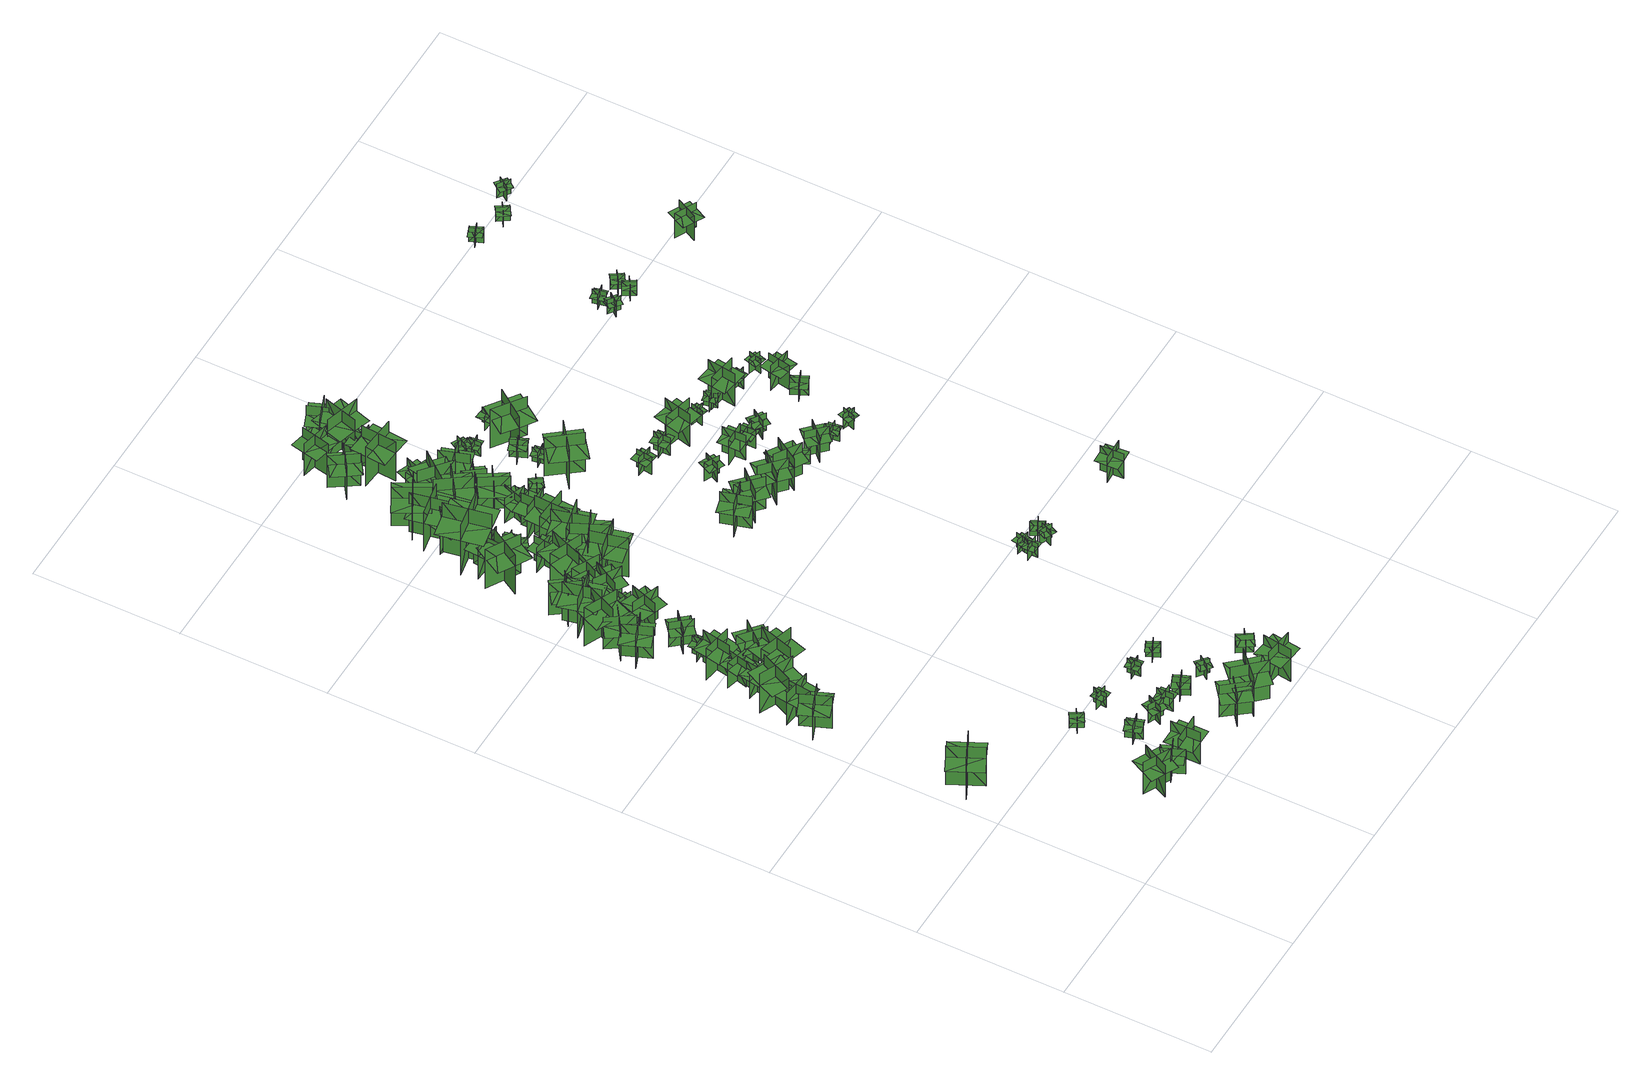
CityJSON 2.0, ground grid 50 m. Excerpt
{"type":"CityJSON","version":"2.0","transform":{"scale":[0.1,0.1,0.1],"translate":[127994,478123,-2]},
"CityObjects":{
"tree1":{"type":"SolitaryVegetationObject","geometry":[{"type":"MultiSurface","lod":"1","boundaries":[[[0,1,2]],[[0,2,3]],[[4,5,6]],[[4,6,7]],[[8,9,10]],[[8,10,11]],[[8,11,12]],[[8,12,13]]]}]},
"tree2":{"type":"SolitaryVegetationObject","geometry":[{"type":"MultiSurface","lod":"1","boundaries":[[[14,15,16]],[[14,16,17]],[[18,19,20]],[[18,20,21]],[[22,23,24]],[[22,24,25]],[[22,25,26]],[[22,26,27]]]}]},
"tree3":{"type":"SolitaryVegetationObject","geometry":[{"type":"MultiSurface","lod":"1","boundaries":[[[28,29,30]],[[28,30,31]],[[32,33,34]],[[32,34,35]],[[36,37,38]],[[36,38,39]],[[36,39,40]],[[36,40,41]]]}]},
"tree4":{"type":"SolitaryVegetationObject","geometry":[{"type":"MultiSurface","lod":"1","boundaries":[[[42,43,44]],[[42,44,45]],[[46,47,48]],[[46,48,49]],[[50,51,52]],[[50,52,53]],[[50,53,54]],[[50,54,55]]]}]},
"tree5":{"type":"SolitaryVegetationObject","geometry":[{"type":"MultiSurface","lod":"1","boundaries":[[[56,57,58]],[[56,58,59]],[[60,61,62]],[[60,62,63]],[[64,65,66]],[[64,66,67]],[[64,67,68]],[[64,68,69]]]}]},
"tree6":{"type":"SolitaryVegetationObject","geometry":[{"type":"MultiSurface","lod":"1","boundaries":[[[70,71,72]],[[70,72,73]],[[74,75,76]],[[74,76,77]],[[78,79,80]],[[78,80,81]],[[78,81,82]],[[78,82,83]]]}]},
"tree7":{"type":"SolitaryVegetationObject","geometry":[{"type":"MultiSurface","lod":"1","boundaries":[[[84,85,86]],[[84,86,87]],[[88,89,90]],[[88,90,91]],[[92,93,94]],[[92,94,95]],[[92,95,96]],[[92,96,97]]]}]},
"tree8":{"type":"SolitaryVegetationObject","geometry":[{"type":"MultiSurface","lod":"1","boundaries":[[[98,99,100]],[[98,100,101]],[[102,103,104]],[[102,104,105]],[[106,107,108]],[[106,108,109]],[[106,109,110]],[[106,110,111]]]}]},
"tree9":{"type":"SolitaryVegetationObject","geometry":[{"type":"MultiSurface","lod":"1","boundaries":[[[112,113,114]],[[112,114,115]],[[116,117,118]],[[116,118,119]],[[120,121,122]],[[120,122,123]],[[120,123,124]],[[120,124,125]]]}]},
"tree10":{"type":"SolitaryVegetationObject","geometry":[{"type":"MultiSurface","lod":"1","boundaries":[[[126,127,128]],[[126,128,129]],[[130,131,132]],[[130,132,133]],[[134,135,136]],[[134,136,137]],[[134,137,138]],[[134,138,139]]]}]},
"tree11":{"type":"SolitaryVegetationObject","geometry":[{"type":"MultiSurface","lod":"1","boundaries":[[[140,141,142]],[[140,142,143]],[[144,145,146]],[[144,146,147]],[[148,149,150]],[[148,150,151]],[[148,151,152]],[[148,152,153]]]}]},
"tree12":{"type":"SolitaryVegetationObject","geometry":[{"type":"MultiSurface","lod":"1","boundaries":[[[154,155,156]],[[154,156,157]],[[158,159,160]],[[158,160,161]],[[162,163,164]],[[162,164,165]],[[162,165,166]],[[162,166,167]]]}]},
"tree13":{"type":"SolitaryVegetationObject","geometry":[{"type":"MultiSurface","lod":"1","boundaries":[[[168,169,170]],[[168,170,171]],[[172,173,174]],[[172,174,175]],[[176,177,178]],[[176,178,179]],[[176,179,180]],[[176,180,181]]]}]},
"tree14":{"type":"SolitaryVegetationObject","geometry":[{"type":"MultiSurface","lod":"1","boundaries":[[[182,183,184]],[[182,184,185]],[[186,187,188]],[[186,188,189]],[[190,191,192]],[[190,192,193]],[[190,193,194]],[[190,194,195]]]}]},
"tree15":{"type":"SolitaryVegetationObject","geometry":[{"type":"MultiSurface","lod":"1","boundaries":[[[196,197,198]],[[196,198,199]],[[200,201,202]],[[200,202,203]],[[204,205,206]],[[204,206,207]],[[204,207,208]],[[204,208,209]]]}]},
"tree16":{"type":"SolitaryVegetationObject","geometry":[{"type":"MultiSurface","lod":"1","boundaries":[[[210,211,212]],[[210,212,213]],[[214,215,216]],[[214,216,217]],[[218,219,220]],[[218,220,221]],[[218,221,222]],[[218,222,223]]]}]},
"tree17":{"type":"SolitaryVegetationObject","geometry":[{"type":"MultiSurface","lod":"1","boundaries":[[[224,225,226]],[[224,226,227]],[[228,229,230]],[[228,230,231]],[[232,233,234]],[[232,234,235]],[[232,235,236]],[[232,236,237]]]}]},
"tree18":{"type":"SolitaryVegetationObject","geometry":[{"type":"MultiSurface","lod":"1","boundaries":[[[238,239,240]],[[238,240,241]],[[242,243,244]],[[242,244,245]],[[246,247,248]],[[246,248,249]],[[246,249,250]],[[246,250,251]]]}]},
"tree19":{"type":"SolitaryVegetationObject","geometry":[{"type":"MultiSurface","lod":"1","boundaries":[[[252,253,254]],[[252,254,255]],[[256,257,258]],[[256,258,259]],[[260,261,262]],[[260,262,263]],[[260,263,264]],[[260,264,265]]]}]},
"tree20":{"type":"SolitaryVegetationObject","geometry":[{"type":"MultiSurface","lod":"1","boundaries":[[[266,267,268]],[[266,268,269]],[[270,271,272]],[[270,272,273]],[[274,275,276]],[[274,276,277]],[[274,277,278]],[[274,278,279]]]}]},
"tree21":{"type":"SolitaryVegetationObject","geometry":[{"type":"MultiSurface","lod":"1","boundaries":[[[280,281,282]],[[280,282,283]],[[284,285,286]],[[284,286,287]],[[288,289,290]],[[288,290,291]],[[288,291,292]],[[288,292,293]]]}]},
"tree22":{"type":"SolitaryVegetationObject","geometry":[{"type":"MultiSurface","lod":"1","boundaries":[[[294,295,296]],[[294,296,297]],[[298,299,300]],[[298,300,301]],[[302,303,304]],[[302,304,305]],[[302,305,306]],[[302,306,307]]]}]},
"tree23":{"type":"SolitaryVegetationObject","geometry":[{"type":"MultiSurface","lod":"1","boundaries":[[[308,309,310]],[[308,310,311]],[[312,313,314]],[[312,314,315]],[[316,317,318]],[[316,318,319]],[[316,319,320]],[[316,320,321]]]}]},
"tree24":{"type":"SolitaryVegetationObject","geometry":[{"type":"MultiSurface","lod":"1","boundaries":[[[322,323,324]],[[322,324,325]],[[326,327,328]],[[326,328,329]],[[330,331,332]],[[330,332,333]],[[330,333,334]],[[330,334,335]]]}]},
"tree25":{"type":"SolitaryVegetationObject","geometry":[{"type":"MultiSurface","lod":"1","boundaries":[[[336,337,338]],[[336,338,339]],[[340,341,342]],[[340,342,343]],[[344,345,346]],[[344,346,347]],[[344,347,348]],[[344,348,349]]]}]},
"tree26":{"type":"SolitaryVegetationObject","geometry":[{"type":"MultiSurface","lod":"1","boundaries":[[[350,351,352]],[[350,352,353]],[[354,355,356]],[[354,356,357]],[[358,359,360]],[[358,360,361]],[[358,361,362]],[[358,362,363]]]}]},
"tree27":{"type":"SolitaryVegetationObject","geometry":[{"type":"MultiSurface","lod":"1","boundaries":[[[364,365,366]],[[364,366,367]],[[368,369,370]],[[368,370,371]],[[372,373,374]],[[372,374,375]],[[372,375,376]],[[372,376,377]]]}]},
"tree28":{"type":"SolitaryVegetationObject","geometry":[{"type":"MultiSurface","lod":"1","boundaries":[[[378,379,380]],[[378,380,381]],[[382,383,384]],[[382,384,385]],[[386,387,388]],[[386,388,389]],[[386,389,390]],[[386,390,391]]]}]},
"tree29":{"type":"SolitaryVegetationObject","geometry":[{"type":"MultiSurface","lod":"1","boundaries":[[[392,393,394]],[[392,394,395]],[[396,397,398]],[[396,398,399]],[[400,401,402]],[[400,402,403]],[[400,403,404]],[[400,404,405]]]}]},
"tree30":{"type":"SolitaryVegetationObject","geometry":[{"type":"MultiSurface","lod":"1","boundaries":[[[406,407,408]],[[406,408,409]],[[410,411,412]],[[410,412,413]],[[414,415,416]],[[414,416,417]],[[414,417,418]],[[414,418,419]]]}]},
"tree31":{"type":"SolitaryVegetationObject","geometry":[{"type":"MultiSurface","lod":"1","boundaries":[[[420,421,422]],[[420,422,423]],[[424,425,426]],[[424,426,427]],[[428,429,430]],[[428,430,431]],[[428,431,432]],[[428,432,433]]]}]},
"tree32":{"type":"SolitaryVegetationObject","geometry":[{"type":"MultiSurface","lod":"1","boundaries":[[[434,435,436]],[[434,436,437]],[[438,439,440]],[[438,440,441]],[[442,443,444]],[[442,444,445]],[[442,445,446]],[[442,446,447]]]}]},
"tree33":{"type":"SolitaryVegetationObject","geometry":[{"type":"MultiSurface","lod":"1","boundaries":[[[448,449,450]],[[448,450,451]],[[452,453,454]],[[452,454,455]],[[456,457,458]],[[456,458,459]],[[456,459,460]],[[456,460,461]]]}]},
"tree34":{"type":"SolitaryVegetationObject","geometry":[{"type":"MultiSurface","lod":"1","boundaries":[[[462,463,464]],[[462,464,465]],[[466,467,468]],[[466,468,469]],[[470,471,472]],[[470,472,473]],[[470,473,474]],[[470,474,475]]]}]},
"tree35":{"type":"SolitaryVegetationObject","geometry":[{"type":"MultiSurface","lod":"1","boundaries":[[[476,477,478]],[[476,478,479]],[[480,481,482]],[[480,482,483]],[[484,485,486]],[[484,486,487]],[[484,487,488]],[[484,488,489]]]}]},
"tree36":{"type":"SolitaryVegetationObject","geometry":[{"type":"MultiSurface","lod":"1","boundaries":[[[490,491,492]],[[490,492,493]],[[494,495,496]],[[494,496,497]],[[498,499,500]],[[498,500,501]],[[498,501,502]],[[498,502,503]]]}]},
"tree37":{"type":"SolitaryVegetationObject","geometry":[{"type":"MultiSurface","lod":"1","boundaries":[[[504,505,506]],[[504,506,507]],[[508,509,510]],[[508,510,511]],[[512,513,514]],[[512,514,515]],[[512,515,516]],[[512,516,517]]]}]},
"tree38":{"type":"SolitaryVegetationObject","geometry":[{"type":"MultiSurface","lod":"1","boundaries":[[[518,519,520]],[[518,520,521]],[[522,523,524]],[[522,524,525]],[[526,527,528]],[[526,528,529]],[[526,529,530]],[[526,530,531]]]}]},
"tree39":{"type":"SolitaryVegetationObject","geometry":[{"type":"MultiSurface","lod":"1","boundaries":[[[532,533,534]],[[532,534,535]],[[536,537,538]],[[536,538,539]],[[540,541,542]],[[540,542,543]],[[540,543,544]],[[540,544,545]]]}]},
"tree40":{"type":"SolitaryVegetationObject","geometry":[{"type":"MultiSurface","lod":"1","boundaries":[[[546,547,548]],[[546,548,549]],[[550,551,552]],[[550,552,553]],[[554,555,556]],[[554,556,557]],[[554,557,558]],[[554,558,559]]]}]},
"tree41":{"type":"SolitaryVegetationObject","geometry":[{"type":"MultiSurface","lod":"1","boundaries":[[[560,561,562]],[[560,562,563]],[[564,565,566]],[[564,566,567]],[[568,569,570]],[[568,570,571]],[[568,571,572]],[[568,572,573]]]}]},
"tree42":{"type":"SolitaryVegetationObject","geometry":[{"type":"MultiSurface","lod":"1","boundaries":[[[574,575,576]],[[574,576,577]],[[578,579,580]],[[578,580,581]],[[582,583,584]],[[582,584,585]],[[582,585,586]],[[582,586,587]]]}]},
"tree43":{"type":"SolitaryVegetationObject","geometry":[{"type":"MultiSurface","lod":"1","boundaries":[[[588,589,590]],[[588,590,591]],[[592,593,594]],[[592,594,595]],[[596,597,598]],[[596,598,599]],[[596,599,600]],[[596,600,601]]]}]},
"tree44":{"type":"SolitaryVegetationObject","geometry":[{"type":"MultiSurface","lod":"1","boundaries":[[[602,603,604]],[[602,604,605]],[[606,607,608]],[[606,608,609]],[[610,611,612]],[[610,612,613]],[[610,613,614]],[[610,614,615]]]}]},
"tree45":{"type":"SolitaryVegetationObject","geometry":[{"type":"MultiSurface","lod":"1","boundaries":[[[616,617,618]],[[616,618,619]],[[620,621,622]],[[620,622,623]],[[624,625,626]],[[624,626,627]],[[624,627,628]],[[624,628,629]]]}]},
"tree46":{"type":"SolitaryVegetationObject","geometry":[{"type":"MultiSurface","lod":"1","boundaries":[[[630,631,632]],[[630,632,633]],[[634,635,636]],[[634,636,637]],[[638,639,640]],[[638,640,641]],[[638,641,642]],[[638,642,643]]]}]},
"tree47":{"type":"SolitaryVegetationObject","geometry":[{"type":"MultiSurface","lod":"1","boundaries":[[[644,645,646]],[[644,646,647]],[[648,649,650]],[[648,650,651]],[[652,653,654]],[[652,654,655]],[[652,655,656]],[[652,656,657]]]}]},
"tree48":{"type":"SolitaryVegetationObject","geometry":[{"type":"MultiSurface","lod":"1","boundaries":[[[658,659,660]],[[658,660,661]],[[662,663,664]],[[662,664,665]],[[666,667,668]],[[666,668,669]],[[666,669,670]],[[666,670,671]]]}]},
"tree49":{"type":"SolitaryVegetationObject","geometry":[{"type":"MultiSurface","lod":"1","boundaries":[[[672,673,674]],[[672,674,675]],[[676,677,678]],[[676,678,679]],[[680,681,682]],[[680,682,683]],[[680,683,684]],[[680,684,685]]]}]},
"tree50":{"type":"SolitaryVegetationObject","geometry":[{"type":"MultiSurface","lod":"1","boundaries":[[[686,687,688]],[[686,688,689]],[[690,691,692]],[[690,692,693]],[[694,695,696]],[[694,696,697]],[[694,697,698]],[[694,698,699]]]}]},
"tree51":{"type":"SolitaryVegetationObject","geometry":[{"type":"MultiSurface","lod":"1","boundaries":[[[700,701,702]],[[700,702,703]],[[704,705,706]],[[704,706,707]],[[708,709,710]],[[708,710,711]],[[708,711,712]],[[708,712,713]]]}]},
"tree52":{"type":"SolitaryVegetationObject","geometry":[{"type":"MultiSurface","lod":"1","boundaries":[[[714,715,716]],[[714,716,717]],[[718,719,720]],[[718,720,721]],[[722,723,724]],[[722,724,725]],[[722,725,726]],[[722,726,727]]]}]},
"tree53":{"type":"SolitaryVegetationObject","geometry":[{"type":"MultiSurface","lod":"1","boundaries":[[[728,729,730]],[[728,730,731]],[[732,733,734]],[[732,734,735]],[[736,737,738]],[[736,738,739]],[[736,739,740]],[[736,740,741]]]}]},
"tree54":{"type":"SolitaryVegetationObject","geometry":[{"type":"MultiSurface","lod":"1","boundaries":[[[742,743,744]],[[742,744,745]],[[746,747,748]],[[746,748,749]],[[750,751,752]],[[750,752,753]],[[750,753,754]],[[750,754,755]]]}]},
"tree55":{"type":"SolitaryVegetationObject","geometry":[{"type":"MultiSurface","lod":"1","boundaries":[[[756,757,758]],[[756,758,759]],[[760,761,762]],[[760,762,763]],[[764,765,766]],[[764,766,767]],[[764,767,768]],[[764,768,769]]]}]},
"tree56":{"type":"SolitaryVegetationObject","geometry":[{"type":"MultiSurface","lod":"1","boundaries":[[[770,771,772]],[[770,772,773]],[[774,775,776]],[[774,776,777]],[[778,779,780]],[[778,780,781]],[[778,781,782]],[[778,782,783]]]}]},
"tree57":{"type":"SolitaryVegetationObject","geometry":[{"type":"MultiSurface","lod":"1","boundaries":[[[784,785,786]],[[784,786,787]],[[788,789,790]],[[788,790,791]],[[792,793,794]],[[792,794,795]],[[792,795,796]],[[792,796,797]]]}]},
"tree58":{"type":"SolitaryVegetationObject","geometry":[{"type":"MultiSurface","lod":"1","boundaries":[[[798,799,800]],[[798,800,801]],[[802,803,804]],[[802,804,805]],[[806,807,808]],[[806,808,809]],[[806,809,810]],[[806,810,811]]]}]},
"tree59":{"type":"SolitaryVegetationObject","geometry":[{"type":"MultiSurface","lod":"1","boundaries":[[[812,813,814]],[[812,814,815]],[[816,817,818]],[[816,818,819]],[[820,821,822]],[[820,822,823]],[[820,823,824]],[[820,824,825]]]}]},
"tree60":{"type":"SolitaryVegetationObject","geometry":[{"type":"MultiSurface","lod":"1","boundaries":[[[826,827,828]],[[826,828,829]],[[830,831,832]],[[830,832,833]],[[834,835,836]],[[834,836,837]],[[834,837,838]],[[834,838,839]]]}]},
"tree61":{"type":"SolitaryVegetationObject","geometry":[{"type":"MultiSurface","lod":"1","boundaries":[[[840,841,842]],[[840,842,843]],[[844,845,846]],[[844,846,847]],[[848,849,850]],[[848,850,851]],[[848,851,852]],[[848,852,853]]]}]},
"tree62":{"type":"SolitaryVegetationObject","geometry":[{"type":"MultiSurface","lod":"1","boundaries":[[[854,855,856]],[[854,856,857]],[[858,859,860]],[[858,860,861]],[[862,863,864]],[[862,864,865]],[[862,865,866]],[[862,866,867]]]}]},
"tree63":{"type":"SolitaryVegetationObject","geometry":[{"type":"MultiSurface","lod":"1","boundaries":[[[868,869,870]],[[868,870,871]],[[872,873,874]],[[872,874,875]],[[876,877,878]],[[876,878,879]],[[876,879,880]],[[876,880,881]]]}]},
"tree64":{"type":"SolitaryVegetationObject","geometry":[{"type":"MultiSurface","lod":"1","boundaries":[[[882,883,884]],[[882,884,885]],[[886,887,888]],[[886,888,889]],[[890,891,892]],[[890,892,893]],[[890,893,894]],[[890,894,895]]]}]},
"tree65":{"type":"SolitaryVegetationObject","geometry":[{"type":"MultiSurface","lod":"1","boundaries":[[[896,897,898]],[[896,898,899]],[[900,901,902]],[[900,902,903]],[[904,905,906]],[[904,906,907]],[[904,907,908]],[[904,908,909]]]}]},
"tree66":{"type":"SolitaryVegetationObject","geometry":[{"type":"MultiSurface","lod":"1","boundaries":[[[910,911,912]],[[910,912,913]],[[914,915,916]],[[914,916,917]],[[918,919,920]],[[918,920,921]],[[918,921,922]],[[918,922,923]]]}]},
"tree67":{"type":"SolitaryVegetationObject","geometry":[{"type":"MultiSurface","lod":"1","boundaries":[[[924,925,926]],[[924,926,927]],[[928,929,930]],[[928,930,931]],[[932,933,934]],[[932,934,935]],[[932,935,936]],[[932,936,937]]]}]},
"tree68":{"type":"SolitaryVegetationObject","geometry":[{"type":"MultiSurface","lod":"1","boundaries":[[[938,939,940]],[[938,940,941]],[[942,943,944]],[[942,944,945]],[[946,947,948]],[[946,948,949]],[[946,949,950]],[[946,950,951]]]}]},
"tree69":{"type":"SolitaryVegetationObject","geometry":[{"type":"MultiSurface","lod":"1","boundaries":[[[952,953,954]],[[952,954,955]],[[956,957,958]],[[956,958,959]],[[960,961,962]],[[960,962,963]],[[960,963,964]],[[960,964,965]]]}]},
"tree70":{"type":"SolitaryVegetationObject","geometry":[{"type":"MultiSurface","lod":"1","boundaries":[[[966,967,968]],[[966,968,969]],[[970,971,972]],[[970,972,973]],[[974,975,976]],[[974,976,977]],[[974,977,978]],[[974,978,979]]]}]},
"tree71":{"type":"SolitaryVegetationObject","geometry":[{"type":"MultiSurface","lod":"1","boundaries":[[[980,981,982]],[[980,982,983]],[[984,985,986]],[[984,986,987]],[[988,989,990]],[[988,990,991]],[[988,991,992]],[[988,992,993]]]}]},
"tree72":{"type":"SolitaryVegetationObject","geometry":[{"type":"MultiSurface","lod":"1","boundaries":[[[994,995,996]],[[994,996,997]],[[998,999,1000]],[[998,1000,1001]],[[1002,1003,1004]],[[1002,1004,1005]],[[1002,1005,1006]],[[1002,1006,1007]]]}]},
"tree73":{"type":"SolitaryVegetationObject","geometry":[{"type":"MultiSurface","lod":"1","boundaries":[[[1008,1009,1010]],[[1008,1010,1011]],[[1012,1013,1014]],[[1012,1014,1015]],[[1016,1017,1018]],[[1016,1018,1019]],[[1016,1019,1020]],[[1016,1020,1021]]]}]},
"tree74":{"type":"SolitaryVegetationObject","geometry":[{"type":"MultiSurface","lod":"1","boundaries":[[[1022,1023,1024]],[[1022,1024,1025]],[[1026,1027,1028]],[[1026,1028,1029]],[[1030,1031,1032]],[[1030,1032,1033]],[[1030,1033,1034]],[[1030,1034,1035]]]}]},
"tree75":{"type":"SolitaryVegetationObject","geometry":[{"type":"MultiSurface","lod":"1","boundaries":[[[1036,1037,1038]],[[1036,1038,1039]],[[1040,1041,1042]],[[1040,1042,1043]],[[1044,1045,1046]],[[1044,1046,1047]],[[1044,1047,1048]],[[1044,1048,1049]]]}]},
"tree76":{"type":"SolitaryVegetationObject","geometry":[{"type":"MultiSurface","lod":"1","boundaries":[[[1050,1051,1052]],[[1050,1052,1053]],[[1054,1055,1056]],[[1054,1056,1057]],[[1058,1059,1060]],[[1058,1060,1061]],[[1058,1061,1062]],[[1058,1062,1063]]]}]},
"tree77":{"type":"SolitaryVegetationObject","geometry":[{"type":"MultiSurface","lod":"1","boundaries":[[[1064,1065,1066]],[[1064,1066,1067]],[[1068,1069,1070]],[[1068,1070,1071]],[[1072,1073,1074]],[[1072,1074,1075]],[[1072,1075,1076]],[[1072,1076,1077]]]}]},
"tree78":{"type":"SolitaryVegetationObject","geometry":[{"type":"MultiSurface","lod":"1","boundaries":[[[1078,1079,1080]],[[1078,1080,1081]],[[1082,1083,1084]],[[1082,1084,1085]],[[1086,1087,1088]],[[1086,1088,1089]],[[1086,1089,1090]],[[1086,1090,1091]]]}]},
"tree79":{"type":"SolitaryVegetationObject","geometry":[{"type":"MultiSurface","lod":"1","boundaries":[[[1092,1093,1094]],[[1092,1094,1095]],[[1096,1097,1098]],[[1096,1098,1099]],[[1100,1101,1102]],[[1100,1102,1103]],[[1100,1103,1104]],[[1100,1104,1105]]]}]},
"tree80":{"type":"SolitaryVegetationObject","geometry":[{"type":"MultiSurface","lod":"1","boundaries":[[[1106,1107,1108]],[[1106,1108,1109]],[[1110,1111,1112]],[[1110,1112,1113]],[[1114,1115,1116]],[[1114,1116,1117]],[[1114,1117,1118]],[[1114,1118,1119]]]}]},
"tree81":{"type":"SolitaryVegetationObject","geometry":[{"type":"MultiSurface","lod":"1","boundaries":[[[1120,1121,1122]],[[1120,1122,1123]],[[1124,1125,1126]],[[1124,1126,1127]],[[1128,1129,1130]],[[1128,1130,1131]],[[1128,1131,1132]],[[1128,1132,1133]]]}]},
"tree82":{"type":"SolitaryVegetationObject","geometry":[{"type":"MultiSurface","lod":"1","boundaries":[[[1134,1135,1136]],[[1134,1136,1137]],[[1138,1139,1140]],[[1138,1140,1141]],[[1142,1143,1144]],[[1142,1144,1145]],[[1142,1145,1146]],[[1142,1146,1147]]]}]},
"tree83":{"type":"SolitaryVegetationObject","geometry":[{"type":"MultiSurface","lod":"1","boundaries":[[[1148,1149,1150]],[[1148,1150,1151]],[[1152,1153,1154]],[[1152,1154,1155]],[[1156,1157,1158]],[[1156,1158,1159]],[[1156,1159,1160]],[[1156,1160,1161]]]}]},
"tree84":{"type":"SolitaryVegetationObject","geometry":[{"type":"MultiSurface","lod":"1","boundaries":[[[1162,1163,1164]],[[1162,1164,1165]],[[1166,1167,1168]],[[1166,1168,1169]],[[1170,1171,1172]],[[1170,1172,1173]],[[1170,1173,1174]],[[1170,1174,1175]]]}]},
"tree85":{"type":"SolitaryVegetationObject","geometry":[{"type":"MultiSurface","lod":"1","boundaries":[[[1176,1177,1178]],[[1176,1178,1179]],[[1180,1181,1182]],[[1180,1182,1183]],[[1184,1185,1186]],[[1184,1186,1187]],[[1184,1187,1188]],[[1184,1188,1189]]]}]},
"tree86":{"type":"SolitaryVegetationObject","geometry":[{"type":"MultiSurface","lod":"1","boundaries":[[[1190,1191,1192]],[[1190,1192,1193]],[[1194,1195,1196]],[[1194,1196,1197]],[[1198,1199,1200]],[[1198,1200,1201]],[[1198,1201,1202]],[[1198,1202,1203]]]}]},
"tree87":{"type":"SolitaryVegetationObject","geometry":[{"type":"MultiSurface","lod":"1","boundaries":[[[1204,1205,1206]],[[1204,1206,1207]],[[1208,1209,1210]],[[1208,1210,1211]],[[1212,1213,1214]],[[1212,1214,1215]],[[1212,1215,1216]],[[1212,1216,1217]]]}]},
"tree88":{"type":"SolitaryVegetationObject","geometry":[{"type":"MultiSurface","lod":"1","boundaries":[[[1218,1219,1220]],[[1218,1220,1221]],[[1222,1223,1224]],[[1222,1224,1225]],[[1226,1227,1228]],[[1226,1228,1229]],[[1226,1229,1230]],[[1226,1230,1231]]]}]},
"tree89":{"type":"SolitaryVegetationObject","geometry":[{"type":"MultiSurface","lod":"1","boundaries":[[[1232,1233,1234]],[[1232,1234,1235]],[[1236,1237,1238]],[[1236,1238,1239]],[[1240,1241,1242]],[[1240,1242,1243]],[[1240,1243,1244]],[[1240,1244,1245]]]}]},
"tree90":{"type":"SolitaryVegetationObject","geometry":[{"type":"MultiSurface","lod":"1","boundaries":[[[1246,1247,1248]],[[1246,1248,1249]],[[1250,1251,1252]],[[1250,1252,1253]],[[1254,1255,1256]],[[1254,1256,1257]],[[1254,1257,1258]],[[1254,1258,1259]]]}]},
"tree91":{"type":"SolitaryVegetationObject","geometry":[{"type":"MultiSurface","lod":"1","boundaries":[[[1260,1261,1262]],[[1260,1262,1263]],[[1264,1265,1266]],[[1264,1266,1267]],[[1268,1269,1270]],[[1268,1270,1271]],[[1268,1271,1272]],[[1268,1272,1273]]]}]},
"tree92":{"type":"SolitaryVegetationObject","geometry":[{"type":"MultiSurface","lod":"1","boundaries":[[[1274,1275,1276]],[[1274,1276,1277]],[[1278,1279,1280]],[[1278,1280,1281]],[[1282,1283,1284]],[[1282,1284,1285]],[[1282,1285,1286]],[[1282,1286,1287]]]}]},
"tree93":{"type":"SolitaryVegetationObject","geometry":[{"type":"MultiSurface","lod":"1","boundaries":[[[1288,1289,1290]],[[1288,1290,1291]],[[1292,1293,1294]],[[1292,1294,1295]],[[1296,1297,1298]],[[1296,1298,1299]],[[1296,1299,1300]],[[1296,1300,1301]]]}]},
"tree94":{"type":"SolitaryVegetationObject","geometry":[{"type":"MultiSurface","lod":"1","boundaries":[[[1302,1303,1304]],[[1302,1304,1305]],[[1306,1307,1308]],[[1306,1308,1309]],[[1310,1311,1312]],[[1310,1312,1313]],[[1310,1313,1314]],[[1310,1314,1315]]]}]},
"tree95":{"type":"SolitaryVegetationObject","geometry":[{"type":"MultiSurface","lod":"1","boundaries":[[[1316,1317,1318]],[[1316,1318,1319]],[[1320,1321,1322]],[[1320,1322,1323]],[[1324,1325,1326]],[[1324,1326,1327]],[[1324,1327,1328]],[[1324,1328,1329]]]}]},
"tree96":{"type":"SolitaryVegetationObject","geometry":[{"type":"MultiSurface","lod":"1","boundaries":[[[1330,1331,1332]],[[1330,1332,1333]],[[1334,1335,1336]],[[1334,1336,1337]],[[1338,1339,1340]],[[1338,1340,1341]],[[1338,1341,1342]],[[1338,1342,1343]]]}]},
"tree97":{"type":"SolitaryVegetationObject","geometry":[{"type":"MultiSurface","lod":"1","boundaries":[[[1344,1345,1346]],[[1344,1346,1347]],[[1348,1349,1350]],[[1348,1350,1351]],[[1352,1353,1354]],[[1352,1354,1355]],[[1352,1355,1356]],[[1352,1356,1357]]]}]},
"tree98":{"type":"SolitaryVegetationObject","geometry":[{"type":"MultiSurface","lod":"1","boundaries":[[[1358,1359,1360]],[[1358,1360,1361]],[[1362,1363,1364]],[[1362,1364,1365]],[[1366,1367,1368]],[[1366,1368,1369]],[[1366,1369,1370]],[[1366,1370,1371]]]}]},
"tree99":{"type":"SolitaryVegetationObject","geometry":[{"type":"MultiSurface","lod":"1","boundaries":[[[1372,1373,1374]],[[1372,1374,1375]],[[1376,1377,1378]],[[1376,1378,1379]],[[1380,1381,1382]],[[1380,1382,1383]],[[1380,1383,1384]],[[1380,1384,1385]]]}]},
"tree100":{"type":"SolitaryVegetationObject","geometry":[{"type":"MultiSurface","lod":"1","boundaries":[[[1386,1387,1388]],[[1386,1388,1389]],[[1390,1391,1392]],[[1390,1392,1393]],[[1394,1395,1396]],[[1394,1396,1397]],[[1394,1397,1398]],[[1394,1398,1399]]]}]},
"tree101":{"type":"SolitaryVegetationObject","geometry":[{"type":"MultiSurface","lod":"1","boundaries":[[[1400,1401,1402]],[[1400,1402,1403]],[[1404,1405,1406]],[[1404,1406,1407]],[[1408,1409,1410]],[[1408,1410,1411]],[[1408,1411,1412]],[[1408,1412,1413]]]}]},
"tree102":{"type":"SolitaryVegetationObject","geometry":[{"type":"MultiSurface","lod":"1","boundaries":[[[1414,1415,1416]],[[1414,1416,1417]],[[1418,1419,1420]],[[1418,1420,1421]],[[1422,1423,1424]],[[1422,1424,1425]],[[1422,1425,1426]],[[1422,1426,1427]]]}]},
"tree103":{"type":"SolitaryVegetationObject","geometry":[{"type":"MultiSurface","lod":"1","boundaries":[[[1428,1429,1430]],[[1428,1430,1431]],[[1432,1433,1434]],[[1432,1434,1435]],[[1436,1437,1438]],[[1436,1438,1439]],[[1436,1439,1440]],[[1436,1440,1441]]]}]},
"tree104":{"type":"SolitaryVegetationObject","geometry":[{"type":"MultiSurface","lod":"1","boundaries":[[[1442,1443,1444]],[[1442,1444,1445]],[[1446,1447,1448]],[[1446,1448,1449]],[[1450,1451,1452]],[[1450,1452,1453]],[[1450,1453,1454]],[[1450,1454,1455]]]}]},
"tree105":{"type":"SolitaryVegetationObject","geometry":[{"type":"MultiSurface","lod":"1","boundaries":[[[1456,1457,1458]],[[1456,1458,1459]],[[1460,1461,1462]],[[1460,1462,1463]],[[1464,1465,1466]],[[1464,1466,1467]],[[1464,1467,1468]],[[1464,1468,1469]]]}]},
"tree106":{"type":"SolitaryVegetationObject","geometry":[{"type":"MultiSurface","lod":"1","boundaries":[[[1470,1471,1472]],[[1470,1472,1473]],[[1474,1475,1476]],[[1474,1476,1477]],[[1478,1479,1480]],[[1478,1480,1481]],[[1478,1481,1482]],[[1478,1482,1483]]]}]},
"tree107":{"type":"SolitaryVegetationObject","geometry":[{"type":"MultiSurface","lod":"1","boundaries":[[[1484,1485,1486]],[[1484,1486,1487]],[[1488,1489,1490]],[[1488,1490,1491]],[[1492,1493,1494]],[[1492,1494,1495]],[[1492,1495,1496]],[[1492,1496,1497]]]}]},
"tree108":{"type":"SolitaryVegetationObject","geometry":[{"type":"MultiSurface","lod":"1","boundaries":[[[1498,1499,1500]],[[1498,1500,1501]],[[1502,1503,1504]],[[1502,1504,1505]],[[1506,1507,1508]],[[1506,1508,1509]],[[1506,1509,1510]],[[1506,1510,1511]]]}]},
"tree109":{"type":"SolitaryVegetationObject","geometry":[{"type":"MultiSurface","lod":"1","boundaries":[[[1512,1513,1514]],[[1512,1514,1515]],[[1516,1517,1518]],[[1516,1518,1519]],[[1520,1521,1522]],[[1520,1522,1523]],[[1520,1523,1524]],[[1520,1524,1525]]]}]}
},
"vertices":[
[41,631,12],[150,684,12],[150,684,181],[41,631,181],[117,604,12],[64,713,12],[64,713,181],[117,604,181],[117,604,134],[172,630,134],[119,740,134],[64,713,134],[10,687,134],[63,577,134],
[315,181,11],[404,137,11],[404,137,150],[315,181,150],[336,118,11],[379,208,11],[379,208,150],[336,118,150],[336,118,111],[380,96,111],[424,186,111],[379,208,111],[335,229,111],[291,140,111],
[122,1183,13],[30,1146,13],[30,1146,152],[122,1183,152],[61,1210,13],[99,1117,13],[99,1117,152],[61,1210,152],[61,1210,113],[15,1191,113],[52,1099,113],[99,1117,113],[145,1136,113],[107,1228,113],
[98,1283,12],[86,1184,12],[86,1184,151],[98,1283,151],[46,1242,12],[145,1231,12],[145,1231,151],[46,1242,151],[46,1242,112],[40,1193,112],[139,1181,112],[145,1231,112],[150,1280,112],[52,1292,112],
[415,180,11],[446,110,11],[446,110,119],[415,180,119],[396,132,11],[467,164,11],[467,164,119],[396,132,119],[396,132,89],[412,97,89],[482,128,89],[467,164,89],[451,199,89],[380,168,89],
[127,1364,12],[77,1253,12],[77,1253,181],[127,1364,181],[51,1336,12],[162,1286,12],[162,1286,181],[51,1336,181],[51,1336,134],[26,1281,134],[137,1230,134],[162,1286,134],[187,1341,134],[77,1392,134],
[85,1390,14],[161,1378,14],[161,1378,121],[85,1390,121],[115,1348,14],[127,1424,14],[127,1424,121],[115,1348,121],[115,1348,91],[153,1342,91],[165,1418,91],[127,1424,91],[89,1431,91],[77,1354,91],
[503,92,11],[501,191,11],[501,191,149],[503,92,149],[550,139,11],[450,137,11],[450,137,149],[550,139,149],[550,139,110],[549,189,110],[449,187,110],[450,137,110],[451,88,110],[551,90,110],
[122,1422,14],[142,1497,14],[142,1497,122],[122,1422,122],[167,1448,14],[92,1468,14],[92,1468,122],[167,1448,122],[167,1448,92],[177,1486,92],[102,1505,92],[92,1468,92],[82,1430,92],[157,1411,92],
[472,303,15],[525,320,15],[525,320,92],[472,303,92],[505,286,15],[488,339,15],[488,339,92],[505,286,92],[505,286,70],[531,295,70],[515,347,70],[488,339,70],[462,331,70],[479,278,70],
[467,493,16],[430,469,16],[430,469,78],[467,493,78],[438,500,16],[462,463,16],[462,463,78],[438,500,78],[438,500,60],[420,488,60],[444,451,60],[462,463,60],[481,475,60],[457,512,60],
[133,1485,13],[151,1583,13],[151,1583,151],[133,1485,151],[188,1523,13],[90,1540,13],[90,1540,151],[188,1523,151],[188,1523,112],[197,1572,112],[99,1589,112],[90,1540,112],[81,1491,112],[179,1474,112],
[29,1746,12],[122,1782,12],[122,1782,150],[29,1746,150],[90,1719,12],[54,1812,12],[54,1812,150],[90,1719,150],[90,1719,112],[136,1737,112],[100,1830,112],[54,1812,112],[7,1794,112],[43,1701,112],
[188,1309,12],[223,1425,12],[223,1425,181],[188,1309,181],[260,1347,12],[143,1382,12],[143,1382,181],[260,1347,181],[260,1347,134],[277,1405,134],[161,1440,134],[143,1382,134],[125,1323,134],[242,1288,134],
[117,1856,11],[35,1800,11],[35,1800,150],[117,1856,150],[52,1869,11],[108,1786,11],[108,1786,150],[52,1869,150],[52,1869,111],[11,1841,111],[67,1758,111],[108,1786,111],[149,1814,111],[93,1897,111],
[138,1599,15],[193,1600,15],[193,1600,92],[138,1599,92],[164,1573,15],[163,1628,15],[163,1628,92],[164,1573,92],[164,1573,70],[192,1573,70],[191,1629,70],[163,1628,70],[135,1628,70],[136,1572,70],
[253,1422,14],[177,1487,14],[177,1487,153],[253,1422,153],[248,1488,14],[183,1413,14],[183,1413,153],[248,1488,153],[248,1488,114],[211,1521,114],[145,1445,114],[183,1413,114],[221,1380,114],[286,1455,114],
[73,1847,9],[122,1958,9],[122,1958,178],[73,1847,178],[148,1876,9],[37,1925,9],[37,1925,178],[148,1876,178],[148,1876,131],[173,1931,131],[62,1980,131],[37,1925,131],[12,1869,131],[124,1820,131],
[153,1702,13],[204,1643,13],[204,1643,120],[153,1702,120],[149,1650,13],[208,1701,13],[208,1701,120],[149,1650,120],[149,1650,90],[174,1621,90],[233,1672,90],[208,1701,90],[182,1730,90],[124,1680,90],
[570,306,16],[620,282,16],[620,282,93],[570,306,93],[582,271,16],[606,321,16],[606,321,93],[582,271,93],[582,271,71],[607,259,71],[631,309,71],[606,321,71],[581,333,71],[557,283,71],
[56,1957,10],[174,1985,10],[174,1985,179],[56,1957,179],[124,1914,10],[97,2033,10],[97,2033,179],[124,1914,179],[124,1914,132],[184,1928,132],[156,2047,132],[97,2033,132],[37,2019,132],[65,1900,132],
[565,445,15],[569,489,15],[569,489,77],[565,445,77],[588,463,15],[544,467,15],[544,467,77],[588,463,77],[588,463,60],[590,485,60],[546,489,60],[544,467,60],[542,445,60],[586,441,60],
[645,262,17],[644,317,17],[644,317,94],[645,262,94],[671,289,17],[615,287,17],[615,287,94],[671,289,94],[671,289,72],[670,316,72],[615,315,72],[615,287,72],[616,260,72],[671,261,72],
[152,1995,12],[94,2076,12],[94,2076,150],[152,1995,150],[163,2060,12],[82,2003,12],[82,2003,150],[163,2060,150],[163,2060,112],[135,2101,112],[53,2044,112],[82,2003,112],[110,1962,112],[192,2019,112],
[146,1821,12],[239,1787,12],[239,1787,151],[146,1821,151],[174,1761,12],[207,1854,12],[207,1854,151],[174,1761,151],[174,1761,112],[221,1744,112],[254,1838,112],[207,1854,112],[160,1871,112],[127,1777,112],
[697,134,12],[759,56,12],[759,56,150],[697,134,150],[689,69,12],[767,130,12],[767,130,150],[689,69,150],[689,69,112],[720,29,112],[798,91,112],[767,130,112],[736,169,112],[658,108,112],
[231,1874,14],[178,1889,14],[178,1889,91],[231,1874,91],[214,1906,14],[199,1853,14],[199,1853,91],[214,1906,91],[214,1906,69],[187,1913,69],[172,1860,69],[199,1853,69],[225,1845,69],[240,1898,69],
[704,298,18],[726,247,18],[726,247,95],[704,298,95],[690,264,18],[741,286,18],[741,286,95],[690,264,95],[690,264,73],[702,238,73],[752,261,73],[741,286,73],[730,311,73],[679,289,73],
[172,1970,13],[260,1921,13],[260,1921,151],[172,1970,151],[190,1906,13],[239,1993,13],[239,1993,151],[190,1906,151],[190,1906,113],[234,1882,113],[282,1969,113],[239,1993,113],[195,2017,113],[147,1930,113],
[752,128,10],[836,40,10],[836,40,179],[752,128,179],[749,47,10],[838,131,10],[838,131,179],[749,47,179],[749,47,132],[791,3,132],[879,87,132],[838,131,132],[796,175,132],[707,91,132],
[202,2232,13],[96,2293,13],[96,2293,183],[202,2232,183],[181,2310,13],[120,2205,13],[120,2205,183],[181,2310,183],[181,2310,135],[128,2341,135],[68,2235,135],[120,2205,135],[173,2175,135],[234,2280,135],
[205,1981,13],[250,2070,13],[250,2070,151],[205,1981,151],[268,2001,13],[179,2046,13],[179,2046,151],[268,2001,151],[268,2001,112],[290,2046,112],[201,2090,112],[179,2046,112],[157,2001,112],[246,1957,112],
[701,435,16],[745,438,16],[745,438,77],[701,435,77],[723,416,16],[720,460,16],[720,460,77],[723,416,77],[723,416,60],[745,417,60],[743,461,60],[720,460,60],[698,458,60],[701,414,60],
[217,2042,12],[261,2155,12],[261,2155,181],[217,2042,181],[292,2074,12],[178,2118,12],[178,2118,181],[292,2074,181],[292,2074,133],[314,2131,133],[200,2175,133],[178,2118,133],[156,2061,133],[270,2018,133],
[169,2373,13],[163,2274,13],[163,2274,152],[169,2373,152],[119,2330,13],[218,2324,13],[218,2324,152],[119,2330,152],[119,2330,113],[116,2280,113],[215,2274,113],[218,2324,113],[221,2373,113],[122,2379,113],
[838,244,15],[803,271,15],[803,271,77],[838,244,77],[834,273,15],[808,238,15],[808,238,77],[834,273,77],[834,273,60],[817,287,60],[790,251,60],[808,238,60],[825,225,60],[852,260,60],
[108,2383,14],[260,2411,14],[260,2411,230],[108,2383,230],[192,2324,14],[164,2476,14],[164,2476,230],[192,2324,230],[192,2324,169],[268,2338,169],[241,2490,169],[164,2476,169],[88,2462,169],[116,2310,169],
[266,2220,15],[257,2143,15],[257,2143,123],[266,2220,123],[225,2189,15],[302,2179,15],[302,2179,123],[225,2189,123],[225,2189,92],[220,2150,92],[297,2141,92],[302,2179,92],[307,2218,92],[230,2227,92],
[313,2061,13],[342,1943,13],[342,1943,183],[313,2061,183],[271,1992,13],[389,2021,13],[389,2021,183],[271,1992,183],[271,1992,135],[285,1933,135],[404,1962,135],[389,2021,135],[374,2081,135],[256,2051,135],
[801,441,16],[819,401,16],[819,401,77],[801,441,77],[790,413,16],[830,432,16],[830,432,77],[790,413,77],[790,413,60],[800,393,60],[840,412,60],[830,432,60],[821,452,60],[781,433,60],
[153,2477,11],[250,2454,11],[250,2454,150],[153,2477,150],[187,2420,11],[211,2517,11],[211,2517,150],[187,2420,150],[187,2420,111],[236,2409,111],[259,2505,111],[211,2517,111],[163,2529,111],[139,2432,111],
[285,2283,15],[250,2256,15],[250,2256,76],[285,2283,76],[256,2287,15],[283,2252,15],[283,2252,76],[256,2287,76],[256,2287,59],[239,2273,59],[266,2238,59],[283,2252,59],[301,2265,59],[274,2300,59],
[884,70,12],[983,58,12],[983,58,151],[884,70,151],[925,18,12],[937,117,12],[937,117,151],[925,18,151],[925,18,112],[974,12,112],[986,111,112],[937,117,112],[887,123,112],[876,24,112],
[389,2097,13],[278,2046,13],[278,2046,182],[389,2097,182],[313,2126,13],[364,2015,13],[364,2015,182],[313,2126,182],[313,2126,135],[258,2100,135],[309,1990,135],[364,2015,135],[419,2041,135],[368,2151,135],
[290,2311,15],[247,2300,15],[247,2300,76],[290,2311,76],[264,2326,15],[276,2283,15],[276,2283,76],[264,2326,76],[264,2326,59],[243,2320,59],[254,2278,59],[276,2283,59],[297,2289,59],[286,2332,59],
[215,2484,11],[191,2603,11],[191,2603,180],[215,2484,180],[261,2551,11],[141,2527,11],[141,2527,180],[261,2551,180],[261,2551,133],[248,2611,133],[129,2586,133],[141,2527,133],[153,2467,133],[273,2491,133],
[363,2084,15],[334,2202,15],[334,2202,184],[363,2084,184],[405,2153,15],[287,2124,15],[287,2124,184],[405,2153,184],[405,2153,137],[391,2212,137],[272,2183,137],[287,2124,137],[301,2065,137],[419,2094,137],
[164,2578,12],[271,2635,12],[271,2635,181],[164,2578,181],[241,2554,12],[184,2661,12],[184,2661,181],[241,2554,181],[241,2554,134],[295,2582,134],[238,2690,134],[184,2661,134],[130,2633,134],[187,2525,134],
[976,171,13],[945,217,13],[945,217,90],[976,171,90],[983,207,13],[937,177,13],[937,177,90],[983,207,90],[983,207,68],[968,230,68],[922,200,68],[937,177,68],[952,154,68],[998,184,68],
[414,2211,13],[292,2217,13],[292,2217,182],[414,2211,182],[360,2271,13],[354,2150,13],[354,2150,182],[360,2271,182],[360,2271,134],[299,2274,134],[293,2153,134],[354,2150,134],[414,2147,134],[421,2268,134],
[279,2427,15],[325,2396,15],[325,2396,92],[279,2427,92],[286,2390,15],[317,2436,15],[317,2436,92],[286,2390,92],[286,2390,70],[309,2375,70],[340,2421,70],[317,2436,70],[294,2452,70],[263,2406,70],
[373,2324,15],[373,2225,15],[373,2225,153],[373,2324,153],[326,2278,15],[425,2278,15],[425,2278,153],[326,2278,153],[326,2278,114],[326,2228,114],[425,2228,114],[425,2278,114],[425,2328,114],[326,2328,114],
[351,2552,12],[252,2482,12],[252,2482,181],[351,2552,181],[271,2566,12],[342,2467,12],[342,2467,181],[271,2566,181],[271,2566,133],[221,2531,133],[292,2432,133],[342,2467,133],[391,2502,133],[320,2602,133],
[356,2370,13],[429,2345,13],[429,2345,121],[356,2370,121],[379,2324,13],[404,2397,13],[404,2397,121],[379,2324,121],[379,2324,91],[415,2311,91],[440,2384,91],[404,2397,91],[367,2409,91],[342,2336,91],
[278,2625,12],[372,2548,12],[372,2548,181],[278,2625,181],[286,2544,12],[362,2639,12],[362,2639,181],[286,2544,181],[286,2544,133],[333,2506,133],[410,2601,133],[362,2639,133],[315,2677,133],[238,2582,133],
[282,2819,13],[226,2901,13],[226,2901,152],[282,2819,152],[294,2884,13],[212,2828,13],[212,2828,152],[294,2884,152],[294,2884,113],[266,2925,113],[184,2869,113],[212,2828,113],[241,2787,113],[323,2843,113],
[430,2454,12],[346,2401,12],[346,2401,151],[430,2454,151],[366,2469,12],[419,2385,12],[419,2385,151],[366,2469,151],[366,2469,112],[324,2442,112],[377,2358,112],[419,2385,112],[461,2412,112],[408,2496,112],
[329,2629,14],[357,2702,14],[357,2702,122],[329,2629,122],[377,2650,14],[304,2678,14],[304,2678,122],[377,2650,122],[377,2650,92],[390,2687,92],[318,2714,92],[304,2678,92],[290,2641,92],[363,2614,92],
[458,2347,15],[420,2368,15],[420,2368,76],[458,2347,76],[450,2375,15],[429,2337,15],[429,2337,76],[450,2375,76],[450,2375,59],[431,2386,59],[409,2348,59],[429,2337,59],[448,2326,59],[470,2364,59],
[386,2485,12],[448,2531,12],[448,2531,119],[386,2485,119],[437,2477,12],[391,2539,12],[391,2539,119],[437,2477,119],[437,2477,89],[468,2500,89],[422,2562,89],[391,2539,89],[360,2517,89],[405,2454,89],
[291,3021,13],[271,2923,13],[271,2923,151],[291,3021,151],[236,2984,13],[333,2964,13],[333,2964,151],[236,2984,151],[236,2984,112],[226,2936,112],[323,2915,112],[333,2964,112],[343,3013,112],[246,3033,112],
[411,2795,12],[289,2805,12],[289,2805,182],[411,2795,182],[359,2858,12],[349,2736,12],[349,2736,182],[359,2858,182],[359,2858,134],[298,2863,134],[288,2741,134],[349,2736,134],[409,2731,134],[419,2852,134],
[439,2533,9],[409,2628,9],[409,2628,148],[439,2533,148],[470,2592,9],[375,2562,9],[375,2562,148],[470,2592,148],[470,2592,109],[455,2639,109],[360,2610,109],[375,2562,109],[390,2515,109],[485,2544,109],
[636,1749,11],[731,1778,11],[731,1778,149],[636,1749,149],[694,1717,11],[666,1813,11],[666,1813,149],[694,1717,149],[694,1717,110],[742,1731,110],[713,1827,110],[666,1813,110],[618,1799,110],[646,1703,110],
[518,2330,14],[493,2366,14],[493,2366,75],[518,2330,75],[524,2359,14],[487,2334,14],[487,2334,75],[524,2359,75],[524,2359,58],[511,2377,58],[475,2352,58],[487,2334,58],[500,2315,58],[536,2341,58],
[343,2866,14],[420,2867,14],[420,2867,122],[343,2866,122],[380,2830,14],[378,2907,14],[378,2907,122],[380,2830,122],[380,2830,92],[419,2830,92],[417,2908,92],[378,2907,92],[340,2906,92],[341,2829,92],
[328,2956,13],[445,2922,13],[445,2922,183],[328,2956,183],[367,2885,13],[401,3001,13],[401,3001,183],[367,2885,183],[367,2885,135],[425,2867,135],[460,2984,135],[401,3001,135],[343,3019,135],[308,2902,135],
[716,1719,12],[784,1792,12],[784,1792,151],[716,1719,151],[783,1721,12],[710,1789,12],[710,1789,151],[783,1721,151],[783,1721,112],[817,1758,112],[744,1825,112],[710,1789,112],[676,1752,112],[749,1685,112],
[999,917,13],[999,961,13],[999,961,74],[999,917,74],[1020,938,13],[975,938,13],[975,938,74],[1020,938,74],[1020,938,57],[1020,960,57],[975,960,57],[975,938,57],[976,916,57],[1020,916,57],
[434,3026,15],[341,2990,15],[341,2990,153],[434,3026,153],[373,3053,15],[409,2960,15],[409,2960,153],[373,3053,153],[373,3053,114],[327,3035,114],[363,2942,114],[409,2960,114],[456,2978,114],[420,3071,114],
[1008,993,12],[998,950,12],[998,950,74],[1008,993,74],[983,977,12],[1026,967,12],[1026,967,74],[983,977,74],[983,977,56],[978,956,56],[1021,946,56],[1026,967,56],[1031,989,56],[988,999,56],
[655,2263,12],[580,2360,12],[580,2360,181],[655,2263,181],[666,2344,12],[569,2270,12],[569,2270,181],[666,2344,181],[666,2344,134],[628,2392,134],[532,2318,134],[569,2270,134],[606,2221,134],[703,2296,134],
[545,2636,13],[525,2597,13],[525,2597,75],[545,2636,75],[517,2627,13],[556,2607,13],[556,2607,75],[517,2627,75],[517,2627,57],[507,2607,57],[546,2587,57],[556,2607,57],[566,2627,57],[526,2647,57],
[535,2582,13],[579,2587,13],[579,2587,74],[535,2582,74],[558,2563,13],[553,2607,13],[553,2607,74],[558,2563,74],[558,2563,57],[580,2566,57],[575,2610,57],[553,2607,57],[531,2604,57],[536,2561,57],
[598,2393,14],[642,2400,14],[642,2400,75],[598,2393,75],[622,2376,14],[615,2420,14],[615,2420,75],[622,2376,75],[622,2376,58],[644,2380,58],[637,2423,58],[615,2420,58],[593,2416,58],[600,2372,58],
[629,2474,16],[578,2453,16],[578,2453,93],[629,2474,93],[595,2488,16],[616,2437,16],[616,2437,93],[595,2488,93],[595,2488,71],[570,2478,71],[591,2427,71],[616,2437,71],[642,2448,71],[621,2499,71],
[1090,920,13],[1049,938,13],[1049,938,74],[1090,920,74],[1079,947,13],[1061,907,13],[1061,907,74],[1079,947,74],[1079,947,57],[1059,956,57],[1041,916,57],[1061,907,57],[1081,898,57],[1100,938,57],
[1087,942,12],[1067,982,12],[1067,982,73],[1087,942,73],[1096,970,12],[1057,950,12],[1057,950,73],[1096,970,73],[1096,970,56],[1086,990,56],[1047,970,56],[1057,950,56],[1067,930,56],[1106,950,56],
[809,1765,12],[883,1699,12],[883,1699,150],[809,1765,150],[812,1699,12],[878,1773,12],[878,1773,150],[812,1699,150],[812,1699,111],[850,1666,111],[916,1740,111],[878,1773,111],[841,1806,111],[775,1732,111],
[745,2138,14],[738,2083,14],[738,2083,90],[745,2138,90],[716,2115,14],[770,2108,14],[770,2108,90],[716,2115,90],[716,2115,69],[712,2088,69],[767,2081,69],[770,2108,69],[774,2136,69],[719,2143,69],
[805,1898,15],[829,1948,15],[829,1948,92],[805,1898,92],[840,1910,15],[790,1934,15],[790,1934,92],[840,1910,92],[840,1910,71],[852,1935,71],[802,1959,71],[790,1934,71],[778,1909,71],[828,1885,71],
[700,2484,12],[601,2555,12],[601,2555,182],[700,2484,182],[688,2564,12],[616,2465,12],[616,2465,182],[688,2564,182],[688,2564,134],[638,2600,134],[567,2501,134],[616,2465,134],[666,2430,134],[737,2528,134],
[874,1746,12],[958,1694,12],[958,1694,150],[874,1746,150],[888,1682,12],[941,1766,12],[941,1766,150],[888,1682,150],[888,1682,111],[931,1655,111],[983,1740,111],[941,1766,111],[899,1792,111],[846,1708,111],
[703,2597,18],[703,2597,80],[650,2601,80],[650,2601,18],[675,2574,18],[675,2574,80],[679,2626,80],[679,2626,18],[675,2566,59],[702,2565,59],[706,2629,59],[679,2630,59],[652,2632,59],[648,2568,59],
[807,2099,13],[862,2099,13],[862,2099,90],[807,2099,90],[833,2073,13],[833,2128,13],[833,2128,90],[833,2073,90],[833,2073,68],[861,2073,68],[861,2129,68],[833,2128,68],[805,2128,68],[805,2073,68],
[924,1867,14],[921,1945,14],[921,1945,122],[924,1867,122],[959,1905,14],[882,1902,14],[882,1902,122],[959,1905,122],[959,1905,92],[958,1944,92],[881,1941,92],[882,1902,92],[883,1864,92],[961,1866,92],
[981,1731,13],[1003,1692,13],[1003,1692,74],[981,1731,74],[973,1702,13],[1011,1724,13],[1011,1724,74],[973,1702,74],[973,1702,57],[984,1683,57],[1022,1705,57],[1011,1724,57],[1000,1744,57],[962,1721,57],
[894,2040,12],[918,2137,12],[918,2137,151],[894,2040,151],[951,2074,12],[854,2098,12],[854,2098,151],[951,2074,151],[951,2074,112],[963,2123,112],[866,2146,112],[854,2098,112],[843,2050,112],[939,2026,112],
[1005,1893,15],[949,1893,15],[949,1893,92],[1005,1893,92],[979,1919,15],[979,1864,15],[979,1864,92],[979,1919,92],[979,1919,70],[951,1919,70],[951,1864,70],[979,1864,70],[1006,1864,70],[1007,1919,70],
[1024,1723,12],[1079,1669,12],[1079,1669,120],[1024,1723,120],[1024,1671,12],[1078,1727,12],[1078,1727,120],[1024,1671,120],[1024,1671,90],[1052,1644,90],[1106,1700,90],[1078,1727,90],[1050,1754,90],[996,1698,90],
[1021,1863,15],[1052,1909,15],[1052,1909,92],[1021,1863,92],[1057,1870,15],[1011,1901,15],[1011,1901,92],[1057,1870,92],[1057,1870,71],[1072,1893,71],[1026,1924,71],[1011,1901,71],[996,1878,71],[1042,1847,71],
[998,2091,13],[986,2048,13],[986,2048,75],[998,2091,75],[972,2076,13],[1015,2065,13],[1015,2065,75],[972,2076,75],[972,2076,57],[966,2055,57],[1009,2043,57],[1015,2065,57],[1021,2086,57],[978,2098,57],
[1144,1686,12],[1101,1679,12],[1101,1679,74],[1144,1686,74],[1121,1703,12],[1127,1660,12],[1127,1660,74],[1121,1703,74],[1121,1703,56],[1099,1700,56],[1106,1656,56],[1127,1660,56],[1149,1663,56],[1143,1707,56],
[1364,884,14],[1442,888,14],[1442,888,121],[1364,884,121],[1402,849,14],[1399,926,14],[1399,926,121],[1402,849,121],[1402,849,91],[1441,851,91],[1437,928,91],[1399,926,91],[1360,925,91],[1364,847,91],
[1068,2041,14],[1058,2084,14],[1058,2084,75],[1068,2041,75],[1084,2066,14],[1041,2056,14],[1041,2056,75],[1084,2066,75],[1084,2066,58],[1079,2087,58],[1036,2078,58],[1041,2056,58],[1045,2035,58],[1088,2044,58],
[1202,1688,13],[1188,1646,13],[1188,1646,75],[1202,1688,75],[1176,1675,13],[1217,1661,13],[1217,1661,75],[1176,1675,75],[1176,1675,57],[1168,1654,57],[1210,1640,57],[1217,1661,57],[1225,1682,57],[1183,1696,57],
[1102,2003,11],[1116,2101,11],[1116,2101,150],[1102,2003,150],[1156,2042,11],[1057,2056,11],[1057,2056,150],[1156,2042,150],[1156,2042,111],[1162,2092,111],[1064,2105,111],[1057,2056,111],[1050,2007,111],[1149,1993,111],
[1157,2036,13],[1201,2029,13],[1201,2029,74],[1157,2036,74],[1174,2012,13],[1181,2056,13],[1181,2056,74],[1174,2012,74],[1174,2012,57],[1196,2009,57],[1203,2053,57],[1181,2056,57],[1159,2059,57],[1153,2015,57],
[1208,1844,13],[1259,1866,13],[1259,1866,90],[1208,1844,90],[1243,1830,13],[1220,1881,13],[1220,1881,90],[1243,1830,90],[1243,1830,69],[1268,1841,69],[1246,1892,69],[1220,1881,69],[1195,1869,69],[1217,1819,69],
[1251,1969,12],[1237,1893,12],[1237,1893,119],[1251,1969,119],[1208,1939,12],[1285,1926,12],[1285,1926,119],[1208,1939,119],[1208,1939,89],[1202,1901,89],[1278,1888,89],[1285,1926,89],[1291,1964,89],[1215,1978,89],
[1279,2015,13],[1236,2027,13],[1236,2027,75],[1279,2015,75],[1265,2041,13],[1252,1998,13],[1252,1998,75],[1265,2041,75],[1265,2041,58],[1244,2047,58],[1231,2005,58],[1252,1998,58],[1273,1992,58],[1286,2034,58],
[1242,2513,14],[1277,2486,14],[1277,2486,76],[1242,2513,76],[1245,2484,14],[1273,2518,14],[1273,2518,76],[1245,2484,76],[1245,2484,59],[1262,2470,59],[1290,2505,59],[1273,2518,59],[1256,2532,59],[1228,2498,59],
[1245,2546,13],[1288,2557,13],[1288,2557,74],[1245,2546,74],[1270,2531,13],[1260,2574,13],[1260,2574,74],[1270,2531,74],[1270,2531,57],[1291,2536,57],[1281,2579,57],[1260,2574,57],[1238,2569,57],[1248,2526,57],
[1321,2479,15],[1359,2502,15],[1359,2502,76],[1321,2479,76],[1350,2472,15],[1327,2510,15],[1327,2510,76],[1350,2472,76],[1350,2472,59],[1369,2483,59],[1346,2521,59],[1327,2510,59],[1308,2499,59],[1331,2461,59],
[1363,2548,14],[1326,2522,14],[1326,2522,75],[1363,2548,75],[1334,2553,14],[1359,2517,14],[1359,2517,75],[1334,2553,75],[1334,2553,58],[1315,2540,58],[1341,2504,58],[1359,2517,58],[1377,2529,58],[1352,2566,58],
[1293,3011,22],[1310,2970,22],[1310,2970,83],[1293,3011,83],[1281,2984,22],[1322,3000,22],[1322,3000,83],[1281,2984,83],[1281,2984,66],[1290,2963,66],[1331,2980,66],[1322,3000,66],[1314,3021,66],[1273,3004,66],
[1437,2977,15],[1400,2953,15],[1400,2953,76],[1437,2977,76],[1408,2983,15],[1433,2947,15],[1433,2947,76],[1408,2983,76],[1408,2983,59],[1390,2971,59],[1414,2934,59],[1433,2947,59],[1451,2959,59],[1426,2996,59],
[1680,2453,12],[1611,2487,12],[1611,2487,119],[1680,2453,119],[1664,2502,12],[1630,2432,12],[1630,2432,119],[1664,2502,119],[1664,2502,89],[1629,2519,89],[1595,2449,89],[1630,2432,89],[1664,2415,89],[1698,2484,89],
[1523,3031,15],[1497,2995,15],[1497,2995,77],[1523,3031,77],[1494,3026,15],[1530,3000,15],[1530,3000,77],[1494,3026,77],[1494,3026,60],[1481,3008,60],[1517,2982,60],[1530,3000,60],[1543,3018,60],[1507,3044,60]
]}
